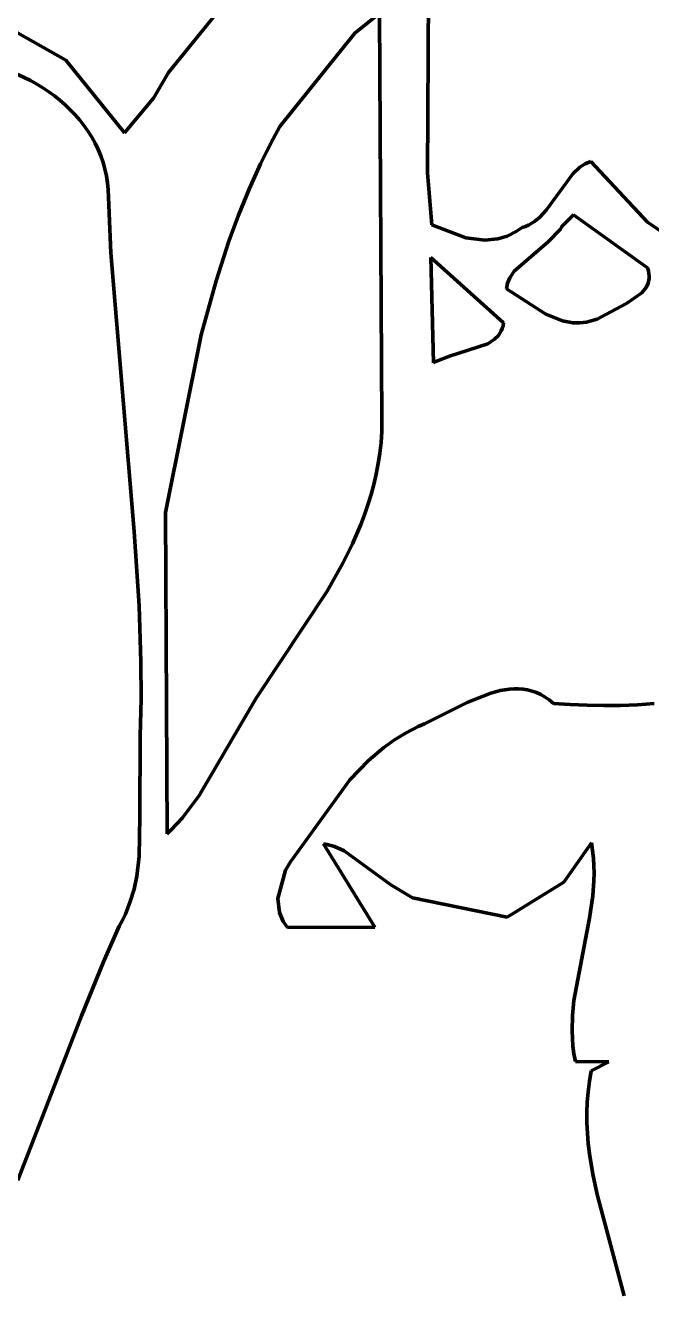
# Model space of a CAD drawing. Header units: millimetres. Extents: x 0 to 15.3, y 0 to 17.7.
# Drawn here: x 7.353 to 8.015, y 10.442 to 11.779 of the extents above; entities that cross this region are included whole.
import ezdxf

# ---------------------------------------------------------------- set-up
doc = ezdxf.new("R2010")
doc.units = ezdxf.units.MM
doc.layers.add('color#0a0a0aff', color=7, linetype='CONTINUOUS', lineweight=100)
doc.layers.add('color#ffffffff', color=7, linetype='CONTINUOUS', lineweight=100)

msp = doc.modelspace()

# ---------------------------------------------------------------- linework, layer by layer
at = {"layer": 'color#0a0a0aff'}
for p, q in [((7.5046, 11.7291), (7.628, 11.8822)), ((7.779, 11.8336), (7.7778, 11.6232)), ((7.7226, 11.7878), (7.7012, 11.7705)), ((7.7299, 11.3615), (7.7272, 11.791)), ((7.3453, 11.7711), (7.3963, 11.742)), ((7.7012, 11.7705), (7.622, 11.6722)), ((7.3963, 11.742), (7.4582, 11.6654)), ((7.359, 11.7205), (7.3456, 11.7269)), ((7.4886, 11.702), (7.5046, 11.7291)), ((7.3656, 11.7169), (7.359, 11.7205)), ((7.3719, 11.713), (7.3656, 11.7169)), ((7.3781, 11.7088), (7.3719, 11.713)), ((7.3842, 11.7044), (7.3781, 11.7088)), ((7.39, 11.6997), (7.3842, 11.7044)), ((7.3956, 11.6948), (7.39, 11.6997)), ((7.4582, 11.6654), (7.4886, 11.702)), ((7.4009, 11.6896), (7.3956, 11.6948)), ((7.406, 11.6843), (7.4009, 11.6896)), ((7.4108, 11.6787), (7.406, 11.6843)), ((7.4154, 11.6729), (7.4108, 11.6787)), ((7.4196, 11.6669), (7.4154, 11.6729)), ((7.4235, 11.6607), (7.4196, 11.6669)), ((7.4271, 11.6543), (7.4235, 11.6607)), ((7.622, 11.6722), (7.6149, 11.6592)), ((7.4303, 11.6478), (7.4271, 11.6543)), ((7.4331, 11.6411), (7.4303, 11.6478)), ((7.6082, 11.646), (7.6017, 11.6327)), ((7.6149, 11.6592), (7.6082, 11.646)), ((7.4355, 11.6342), (7.4331, 11.6411)), ((7.4375, 11.6271), (7.4355, 11.6342)), ((7.6017, 11.6327), (7.5896, 11.6059)), ((7.9442, 11.6325), (7.9504, 11.6351)), ((7.9504, 11.6351), (8.0101, 11.5712)), ((7.4391, 11.6199), (7.4375, 11.6271)), ((7.4403, 11.6126), (7.4391, 11.6199)), ((7.7778, 11.6232), (7.7826, 11.5684)), ((7.9037, 11.5841), (7.9313, 11.6222)), ((7.9313, 11.6222), (7.9387, 11.629)), ((7.9387, 11.629), (7.9442, 11.6325)), ((7.4409, 11.6051), (7.4403, 11.6126)), ((7.5896, 11.6059), (7.5785, 11.5786)), ((7.4411, 11.5975), (7.4409, 11.6051)), ((7.4436, 11.5386), (7.4411, 11.5975)), ((7.8964, 11.5762), (7.9037, 11.5841)), ((7.5785, 11.5786), (7.5684, 11.551)), ((7.7826, 11.5684), (7.8184, 11.5546)), ((7.8778, 11.5653), (7.8813, 11.5665)), ((7.8813, 11.5665), (7.8847, 11.568)), ((7.8847, 11.568), (7.8908, 11.5717)), ((7.8908, 11.5717), (7.8964, 11.5762)), ((7.9198, 11.5664), (7.9182, 11.5638)), ((7.932, 11.5788), (7.9198, 11.5664)), ((8.0102, 11.5227), (7.932, 11.5788)), ((8.0101, 11.5712), (8.0299, 11.5576)), ((7.8184, 11.5546), (7.8386, 11.5522)), ((7.8386, 11.5522), (7.852, 11.5535)), ((7.852, 11.5535), (7.8619, 11.5564)), ((7.8619, 11.5564), (7.8715, 11.5611)), ((7.8715, 11.5611), (7.8778, 11.5653)), ((7.9182, 11.5638), (7.9054, 11.5502)), ((7.5684, 11.551), (7.5548, 11.509)), ((7.9054, 11.5502), (7.8694, 11.5194)), ((7.4684, 11.2445), (7.4436, 11.5386)), ((7.7816, 11.5337), (7.7841, 11.4226)), ((7.8583, 11.4647), (7.7816, 11.5337)), ((7.8694, 11.5194), (7.8647, 11.5121)), ((8.0111, 11.5197), (8.0102, 11.5227)), ((8.0117, 11.5168), (8.0111, 11.5197)), ((8.012, 11.5141), (8.0117, 11.5168)), ((8.0119, 11.5115), (8.012, 11.5141)), ((7.5548, 11.509), (7.5392, 11.4522)), ((7.8625, 11.5067), (7.8613, 11.5008)), ((7.8613, 11.5008), (7.903, 11.4739)), ((7.8647, 11.5121), (7.8625, 11.5067)), ((8.0041, 11.4963), (8.0088, 11.5022)), ((8.0088, 11.5022), (8.0109, 11.5066)), ((8.0109, 11.5066), (8.0119, 11.5115)), ((7.9879, 11.4851), (8.0041, 11.4963)), ((7.903, 11.4739), (7.9205, 11.4669)), ((7.9608, 11.4706), (7.9879, 11.4851)), ((7.8557, 11.4562), (7.8569, 11.4588)), ((7.8569, 11.4588), (7.8577, 11.4617)), ((7.8577, 11.4617), (7.8583, 11.4647)), ((7.9205, 11.4669), (7.9313, 11.4649)), ((7.9313, 11.4649), (7.9386, 11.4646)), ((7.9386, 11.4646), (7.9459, 11.4654)), ((7.9459, 11.4654), (7.9533, 11.4674)), ((7.9533, 11.4674), (7.9571, 11.4688)), ((7.9571, 11.4688), (7.9608, 11.4706)), ((7.5392, 11.4522), (7.5013, 11.2644)), ((7.8416, 11.4427), (7.8488, 11.4476)), ((7.8488, 11.4476), (7.8527, 11.4515)), ((7.8527, 11.4515), (7.8557, 11.4562)), ((7.801, 11.4296), (7.8416, 11.4427)), ((7.7841, 11.4226), (7.7866, 11.424)), ((7.7866, 11.424), (7.801, 11.4296)), ((7.7297, 11.3499), (7.7299, 11.3615)), ((7.7277, 11.3272), (7.7289, 11.3385)), ((7.7289, 11.3385), (7.7297, 11.3499)), ((7.726, 11.3161), (7.7277, 11.3272)), ((7.7238, 11.305), (7.726, 11.3161)), ((7.7213, 11.2942), (7.7238, 11.305)), ((7.7184, 11.2834), (7.7213, 11.2942)), ((7.7114, 11.2622), (7.7151, 11.2727)), ((7.7151, 11.2727), (7.7184, 11.2834)), ((7.5013, 11.2644), (7.503, 10.9253)), ((7.7074, 11.2518), (7.7114, 11.2622)), ((7.6986, 11.2313), (7.7074, 11.2518)), ((7.4735, 11.166), (7.4684, 11.2445)), ((7.6886, 11.2111), (7.6986, 11.2313)), ((7.6721, 11.1815), (7.6886, 11.2111)), ((7.5972, 11.0686), (7.6721, 11.1815)), ((7.4754, 11.107), (7.4735, 11.166)), ((7.4756, 11.0677), (7.4754, 11.107)), ((7.8449, 11.0738), (7.8205, 11.0641)), ((7.8547, 11.0764), (7.8449, 11.0738)), ((7.8645, 11.0779), (7.8547, 11.0764)), ((7.8693, 11.0782), (7.8645, 11.0779)), ((7.8741, 11.0782), (7.8693, 11.0782)), ((7.8789, 11.0778), (7.8741, 11.0782)), ((7.8836, 11.0771), (7.8789, 11.0778)), ((7.8883, 11.0759), (7.8836, 11.0771)), ((7.8929, 11.0743), (7.8883, 11.0759)), ((7.8975, 11.0722), (7.8929, 11.0743)), ((7.902, 11.0696), (7.8975, 11.0722)), ((7.4746, 11.0282), (7.4756, 11.0677)), ((7.5371, 10.9658), (7.5972, 11.0686)), ((7.8205, 11.0641), (7.7749, 11.0415)), ((7.9064, 11.0666), (7.902, 11.0696)), ((7.9108, 11.063), (7.9064, 11.0666)), ((7.9286, 11.0617), (7.9108, 11.063)), ((7.9463, 11.0609), (7.9286, 11.0617)), ((7.9641, 11.0606), (7.9463, 11.0609)), ((7.9818, 11.0608), (7.9641, 11.0606)), ((7.9995, 11.0615), (7.9818, 11.0608)), ((8.0171, 11.0627), (7.9995, 11.0615)), ((7.7554, 11.0319), (7.7432, 11.0245)), ((7.7682, 11.0385), (7.7554, 11.0319)), ((7.7749, 11.0415), (7.7682, 11.0385)), ((7.4744, 10.9436), (7.4746, 11.0282)), ((7.7432, 11.0245), (7.7317, 11.0162)), ((7.7317, 11.0162), (7.7156, 11.0026)), ((7.7156, 11.0026), (7.6959, 10.9824)), ((7.6959, 10.9824), (7.6332, 10.8958)), ((7.5195, 10.9422), (7.5371, 10.9658)), ((7.4735, 10.9013), (7.4744, 10.9436)), ((7.5074, 10.9293), (7.5195, 10.9422)), ((7.503, 10.9253), (7.5074, 10.9293)), ((7.7222, 10.8266), (7.6682, 10.9145)), ((7.6682, 10.9145), (7.6721, 10.9138)), ((7.6721, 10.9138), (7.6796, 10.9118)), ((7.6796, 10.9118), (7.69, 10.9074)), ((7.9217, 10.8743), (7.951, 10.9156)), ((7.951, 10.9156), (7.9522, 10.9076)), ((7.471, 10.8805), (7.4735, 10.9013)), ((7.69, 10.9074), (7.7392, 10.8715)), ((7.9522, 10.9076), (7.9531, 10.8996)), ((7.9531, 10.8996), (7.9536, 10.8916)), ((7.6282, 10.887), (7.62, 10.8571)), ((7.6332, 10.8958), (7.6282, 10.887)), ((7.9536, 10.8916), (7.9537, 10.8836)), ((7.4682, 10.8669), (7.471, 10.8805)), ((7.7392, 10.8715), (7.7621, 10.8577)), ((7.862, 10.8374), (7.9217, 10.8743)), ((7.9535, 10.8757), (7.9523, 10.8598)), ((7.9537, 10.8836), (7.9535, 10.8757)), ((7.4642, 10.8536), (7.4682, 10.8669)), ((7.62, 10.8571), (7.6216, 10.842)), ((7.7621, 10.8577), (7.862, 10.8374)), ((7.9523, 10.8598), (7.9489, 10.8361)), ((7.459, 10.8405), (7.4618, 10.847)), ((7.4618, 10.847), (7.4642, 10.8536)), ((7.4525, 10.8276), (7.4559, 10.834)), ((7.4559, 10.834), (7.459, 10.8405)), ((7.6216, 10.842), (7.6256, 10.8326)), ((7.6256, 10.8326), (7.6302, 10.8262)), ((7.9489, 10.8361), (7.9325, 10.7492)), ((7.436, 10.7902), (7.4525, 10.8276)), ((7.6302, 10.8262), (7.7222, 10.8266)), ((7.4127, 10.7331), (7.436, 10.7902)), ((7.9325, 10.7492), (7.931, 10.7333)), ((7.3455, 10.5596), (7.4127, 10.7331)), ((7.931, 10.7333), (7.9306, 10.7173)), ((7.9306, 10.7173), (7.9309, 10.7093)), ((7.9309, 10.7093), (7.9315, 10.7012)), ((7.9315, 10.7012), (7.9325, 10.6931)), ((7.9325, 10.6931), (7.934, 10.685)), ((7.934, 10.685), (7.9693, 10.6846)), ((7.9693, 10.6846), (7.9508, 10.6749)), ((7.9508, 10.6749), (7.9488, 10.6639)), ((7.9488, 10.6639), (7.9474, 10.6529)), ((7.9474, 10.6529), (7.9465, 10.6419)), ((7.9465, 10.6419), (7.9462, 10.6309)), ((7.9462, 10.6309), (7.9462, 10.62)), ((7.9462, 10.62), (7.9467, 10.6092)), ((7.9467, 10.6092), (7.9476, 10.5983)), ((7.9476, 10.5983), (7.9489, 10.5875)), ((7.9489, 10.5875), (7.9524, 10.566)), ((7.9524, 10.566), (7.9569, 10.5445)), ((7.9569, 10.5445), (7.9855, 10.4375))]:
    msp.add_line(p, q, dxfattribs=at)
at = {"layer": 'color#ffffffff'}
for p, q in [((7.628, 11.8822), (7.5046, 11.7291)), ((7.7778, 11.6232), (7.779, 11.8336)), ((7.7012, 11.7705), (7.7226, 11.7878)), ((7.7272, 11.791), (7.7299, 11.3615)), ((7.3963, 11.742), (7.3453, 11.7711)), ((7.622, 11.6722), (7.7012, 11.7705)), ((7.4582, 11.6654), (7.3963, 11.742)), ((7.3456, 11.7269), (7.359, 11.7205)), ((7.5046, 11.7291), (7.4886, 11.702)), ((7.359, 11.7205), (7.3656, 11.7169)), ((7.3656, 11.7169), (7.3719, 11.713)), ((7.3719, 11.713), (7.3781, 11.7088)), ((7.3781, 11.7088), (7.3842, 11.7044)), ((7.3842, 11.7044), (7.39, 11.6997)), ((7.39, 11.6997), (7.3956, 11.6948)), ((7.4886, 11.702), (7.4582, 11.6654)), ((7.3956, 11.6948), (7.4009, 11.6896)), ((7.4009, 11.6896), (7.406, 11.6843)), ((7.406, 11.6843), (7.4108, 11.6787)), ((7.4108, 11.6787), (7.4154, 11.6729)), ((7.4154, 11.6729), (7.4196, 11.6669)), ((7.4196, 11.6669), (7.4235, 11.6607)), ((7.4235, 11.6607), (7.4271, 11.6543)), ((7.6149, 11.6592), (7.622, 11.6722)), ((7.4271, 11.6543), (7.4303, 11.6478)), ((7.4303, 11.6478), (7.4331, 11.6411)), ((7.6017, 11.6327), (7.6082, 11.646)), ((7.6082, 11.646), (7.6149, 11.6592)), ((7.4331, 11.6411), (7.4355, 11.6342)), ((7.4355, 11.6342), (7.4375, 11.6271)), ((7.5896, 11.6059), (7.6017, 11.6327)), ((7.9504, 11.6351), (7.9442, 11.6325)), ((8.0101, 11.5712), (7.9504, 11.6351)), ((7.4375, 11.6271), (7.4391, 11.6199)), ((7.4391, 11.6199), (7.4403, 11.6126)), ((7.7826, 11.5684), (7.7778, 11.6232)), ((7.9313, 11.6222), (7.9037, 11.5841)), ((7.9387, 11.629), (7.9313, 11.6222)), ((7.9442, 11.6325), (7.9387, 11.629)), ((7.4403, 11.6126), (7.4409, 11.6051)), ((7.5785, 11.5786), (7.5896, 11.6059)), ((7.4409, 11.6051), (7.4411, 11.5975)), ((7.4411, 11.5975), (7.4436, 11.5386)), ((7.9037, 11.5841), (7.8964, 11.5762)), ((7.5684, 11.551), (7.5785, 11.5786)), ((7.8184, 11.5546), (7.7826, 11.5684)), ((7.8813, 11.5665), (7.8778, 11.5653)), ((7.8847, 11.568), (7.8813, 11.5665)), ((7.8908, 11.5717), (7.8847, 11.568)), ((7.8964, 11.5762), (7.8908, 11.5717)), ((7.9182, 11.5638), (7.9198, 11.5664)), ((7.9198, 11.5664), (7.932, 11.5788)), ((7.932, 11.5788), (8.0102, 11.5227)), ((8.0299, 11.5576), (8.0101, 11.5712)), ((7.8386, 11.5522), (7.8184, 11.5546)), ((7.852, 11.5535), (7.8386, 11.5522)), ((7.8619, 11.5564), (7.852, 11.5535)), ((7.8715, 11.5611), (7.8619, 11.5564)), ((7.8778, 11.5653), (7.8715, 11.5611)), ((7.9054, 11.5502), (7.9182, 11.5638)), ((7.5548, 11.509), (7.5684, 11.551)), ((7.8694, 11.5194), (7.9054, 11.5502)), ((7.4436, 11.5386), (7.4684, 11.2445)), ((7.7816, 11.5337), (7.8583, 11.4647)), ((7.7841, 11.4226), (7.7816, 11.5337)), ((7.8647, 11.5121), (7.8694, 11.5194)), ((8.0102, 11.5227), (8.0111, 11.5197)), ((8.0111, 11.5197), (8.0117, 11.5168)), ((8.0117, 11.5168), (8.012, 11.5141)), ((8.012, 11.5141), (8.0119, 11.5115)), ((7.5392, 11.4522), (7.5548, 11.509)), ((7.8613, 11.5008), (7.8625, 11.5067)), ((7.903, 11.4739), (7.8613, 11.5008)), ((7.8625, 11.5067), (7.8647, 11.5121)), ((8.0088, 11.5022), (8.0041, 11.4963)), ((8.0109, 11.5066), (8.0088, 11.5022)), ((8.0119, 11.5115), (8.0109, 11.5066)), ((8.0041, 11.4963), (7.9879, 11.4851)), ((7.9205, 11.4669), (7.903, 11.4739)), ((7.9879, 11.4851), (7.9608, 11.4706)), ((7.8569, 11.4588), (7.8557, 11.4562)), ((7.8577, 11.4617), (7.8569, 11.4588)), ((7.8583, 11.4647), (7.8577, 11.4617)), ((7.9313, 11.4649), (7.9205, 11.4669)), ((7.9386, 11.4646), (7.9313, 11.4649)), ((7.9459, 11.4654), (7.9386, 11.4646)), ((7.9533, 11.4674), (7.9459, 11.4654)), ((7.9571, 11.4688), (7.9533, 11.4674)), ((7.9608, 11.4706), (7.9571, 11.4688)), ((7.5013, 11.2644), (7.5392, 11.4522)), ((7.8488, 11.4476), (7.8416, 11.4427)), ((7.8527, 11.4515), (7.8488, 11.4476)), ((7.8557, 11.4562), (7.8527, 11.4515)), ((7.8416, 11.4427), (7.801, 11.4296)), ((7.7866, 11.424), (7.7841, 11.4226)), ((7.801, 11.4296), (7.7866, 11.424)), ((7.7299, 11.3615), (7.7297, 11.3499)), ((7.7289, 11.3385), (7.7277, 11.3272)), ((7.7297, 11.3499), (7.7289, 11.3385)), ((7.7277, 11.3272), (7.726, 11.3161)), ((7.726, 11.3161), (7.7238, 11.305)), ((7.7238, 11.305), (7.7213, 11.2942)), ((7.7213, 11.2942), (7.7184, 11.2834)), ((7.7151, 11.2727), (7.7114, 11.2622)), ((7.7184, 11.2834), (7.7151, 11.2727)), ((7.503, 10.9253), (7.5013, 11.2644)), ((7.7114, 11.2622), (7.7074, 11.2518)), ((7.7074, 11.2518), (7.6986, 11.2313)), ((7.4684, 11.2445), (7.4735, 11.166)), ((7.6986, 11.2313), (7.6886, 11.2111)), ((7.6886, 11.2111), (7.6721, 11.1815)), ((7.6721, 11.1815), (7.5972, 11.0686)), ((7.4735, 11.166), (7.4754, 11.107)), ((7.4754, 11.107), (7.4756, 11.0677)), ((7.8205, 11.0641), (7.8449, 11.0738)), ((7.8449, 11.0738), (7.8547, 11.0764)), ((7.8547, 11.0764), (7.8645, 11.0779)), ((7.8645, 11.0779), (7.8693, 11.0782)), ((7.8693, 11.0782), (7.8741, 11.0782)), ((7.8741, 11.0782), (7.8789, 11.0778)), ((7.8789, 11.0778), (7.8836, 11.0771)), ((7.8836, 11.0771), (7.8883, 11.0759)), ((7.8883, 11.0759), (7.8929, 11.0743)), ((7.8929, 11.0743), (7.8975, 11.0722)), ((7.8975, 11.0722), (7.902, 11.0696)), ((7.4756, 11.0677), (7.4746, 11.0282)), ((7.5972, 11.0686), (7.5371, 10.9658)), ((7.7749, 11.0415), (7.8205, 11.0641)), ((7.902, 11.0696), (7.9064, 11.0666)), ((7.9064, 11.0666), (7.9108, 11.063)), ((7.9108, 11.063), (7.9286, 11.0617)), ((7.9286, 11.0617), (7.9463, 11.0609)), ((7.9463, 11.0609), (7.9641, 11.0606)), ((7.9641, 11.0606), (7.9818, 11.0608)), ((7.9818, 11.0608), (7.9995, 11.0615)), ((7.9995, 11.0615), (8.0171, 11.0627)), ((7.7432, 11.0245), (7.7554, 11.0319)), ((7.7554, 11.0319), (7.7682, 11.0385)), ((7.7682, 11.0385), (7.7749, 11.0415)), ((7.4746, 11.0282), (7.4744, 10.9436)), ((7.7317, 11.0162), (7.7432, 11.0245)), ((7.7156, 11.0026), (7.7317, 11.0162)), ((7.6959, 10.9824), (7.7156, 11.0026)), ((7.6332, 10.8958), (7.6959, 10.9824)), ((7.5371, 10.9658), (7.5195, 10.9422)), ((7.4744, 10.9436), (7.4735, 10.9013)), ((7.5195, 10.9422), (7.5074, 10.9293)), ((7.5074, 10.9293), (7.503, 10.9253)), ((7.6721, 10.9138), (7.6682, 10.9145)), ((7.6682, 10.9145), (7.7222, 10.8266)), ((7.6796, 10.9118), (7.6721, 10.9138)), ((7.69, 10.9074), (7.6796, 10.9118)), ((7.951, 10.9156), (7.9217, 10.8743)), ((7.9522, 10.9076), (7.951, 10.9156)), ((7.4735, 10.9013), (7.471, 10.8805)), ((7.7392, 10.8715), (7.69, 10.9074)), ((7.9531, 10.8996), (7.9522, 10.9076)), ((7.9536, 10.8916), (7.9531, 10.8996)), ((7.62, 10.8571), (7.6282, 10.887)), ((7.6282, 10.887), (7.6332, 10.8958)), ((7.9537, 10.8836), (7.9536, 10.8916)), ((7.471, 10.8805), (7.4682, 10.8669)), ((7.7621, 10.8577), (7.7392, 10.8715)), ((7.9217, 10.8743), (7.862, 10.8374)), ((7.9523, 10.8598), (7.9535, 10.8757)), ((7.9535, 10.8757), (7.9537, 10.8836)), ((7.4682, 10.8669), (7.4642, 10.8536)), ((7.6216, 10.842), (7.62, 10.8571)), ((7.862, 10.8374), (7.7621, 10.8577)), ((7.9489, 10.8361), (7.9523, 10.8598)), ((7.4618, 10.847), (7.459, 10.8405)), ((7.4642, 10.8536), (7.4618, 10.847)), ((7.4559, 10.834), (7.4525, 10.8276)), ((7.459, 10.8405), (7.4559, 10.834)), ((7.6256, 10.8326), (7.6216, 10.842)), ((7.6302, 10.8262), (7.6256, 10.8326)), ((7.9325, 10.7492), (7.9489, 10.8361)), ((7.4525, 10.8276), (7.436, 10.7902)), ((7.7222, 10.8266), (7.6302, 10.8262)), ((7.436, 10.7902), (7.4127, 10.7331)), ((7.931, 10.7333), (7.9325, 10.7492)), ((7.4127, 10.7331), (7.3455, 10.5596)), ((7.9306, 10.7173), (7.931, 10.7333)), ((7.9309, 10.7093), (7.9306, 10.7173)), ((7.9315, 10.7012), (7.9309, 10.7093)), ((7.9325, 10.6931), (7.9315, 10.7012)), ((7.934, 10.685), (7.9325, 10.6931)), ((7.9693, 10.6846), (7.934, 10.685)), ((7.9508, 10.6749), (7.9693, 10.6846)), ((7.9488, 10.6639), (7.9508, 10.6749)), ((7.9474, 10.6529), (7.9488, 10.6639)), ((7.9465, 10.6419), (7.9474, 10.6529)), ((7.9462, 10.6309), (7.9465, 10.6419)), ((7.9462, 10.62), (7.9462, 10.6309)), ((7.9467, 10.6092), (7.9462, 10.62)), ((7.9476, 10.5983), (7.9467, 10.6092)), ((7.9489, 10.5875), (7.9476, 10.5983)), ((7.9524, 10.566), (7.9489, 10.5875)), ((7.9569, 10.5445), (7.9524, 10.566)), ((7.9855, 10.4375), (7.9569, 10.5445))]:
    msp.add_line(p, q, dxfattribs=at)

doc.saveas('drawing.dxf')
